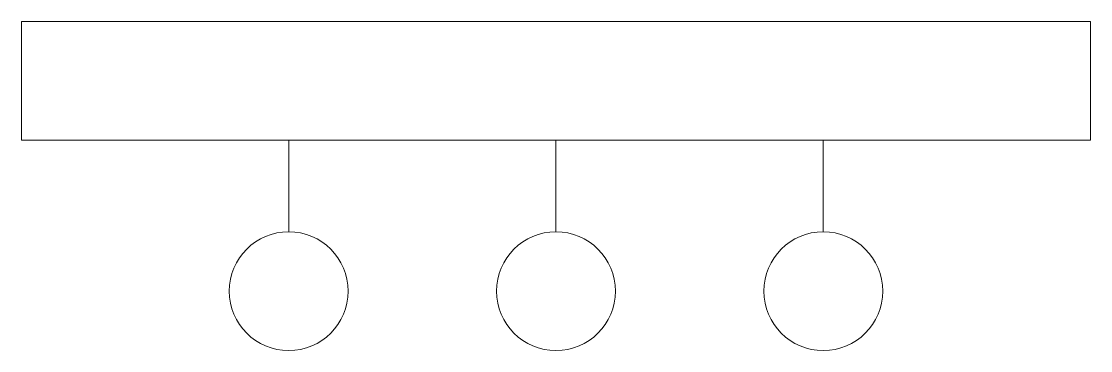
# Model space of a CAD drawing. Header units: inches. Extents: x 245.3 to 263.3, y 153.3 to 158.8.
import ezdxf

# ---------------------------------------------------------------- set-up
doc = ezdxf.new("R2010")
doc.units = ezdxf.units.IN
doc.header["$MEASUREMENT"] = 0
doc.layers.get('0').update_dxf_attribs({"color": 1, "lineweight": 9})

msp = doc.modelspace()

# ---------------------------------------------------------------- linework, layer by layer
at = {"lineweight": 5}
for p, q in [((249.773, 156.838), (249.773, 155.301)), ((254.273, 156.838), (254.273, 155.301)), ((258.773, 156.838), (258.773, 155.301))]:
    msp.add_line(p, q, dxfattribs=at)
msp.add_lwpolyline([(263.273, 158.838), (263.273, 156.838), (245.273, 156.838), (245.273, 158.838)], close=True, dxfattribs=at)
for centre in [(249.773, 154.301), (254.273, 154.301), (258.773, 154.301)]:
    msp.add_circle(centre, 1, dxfattribs=at)

doc.saveas('drawing.dxf')
